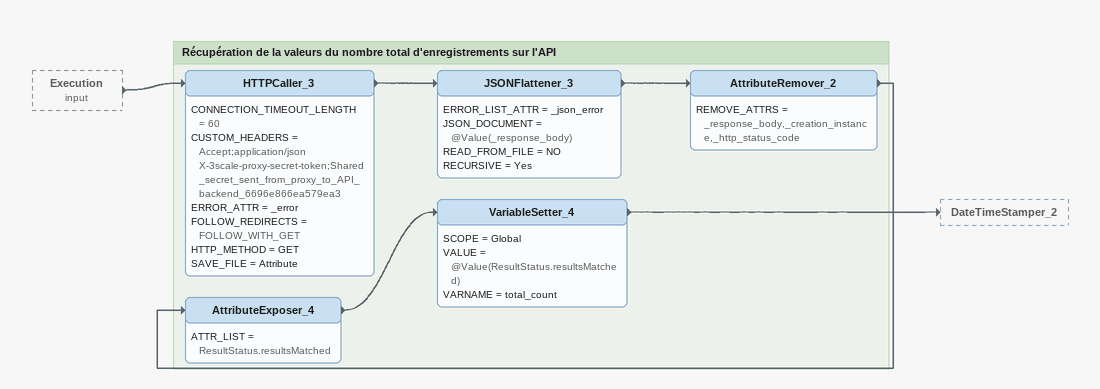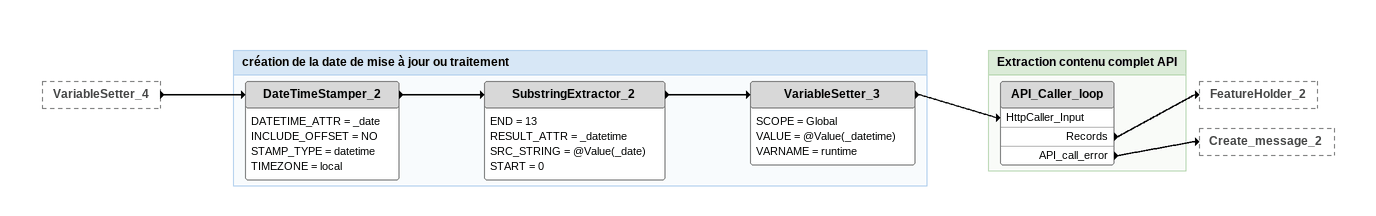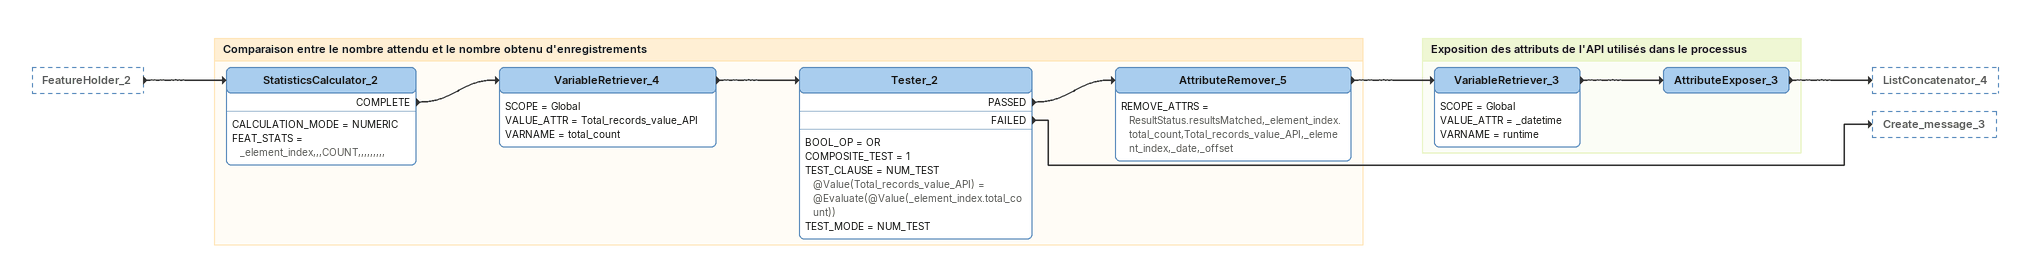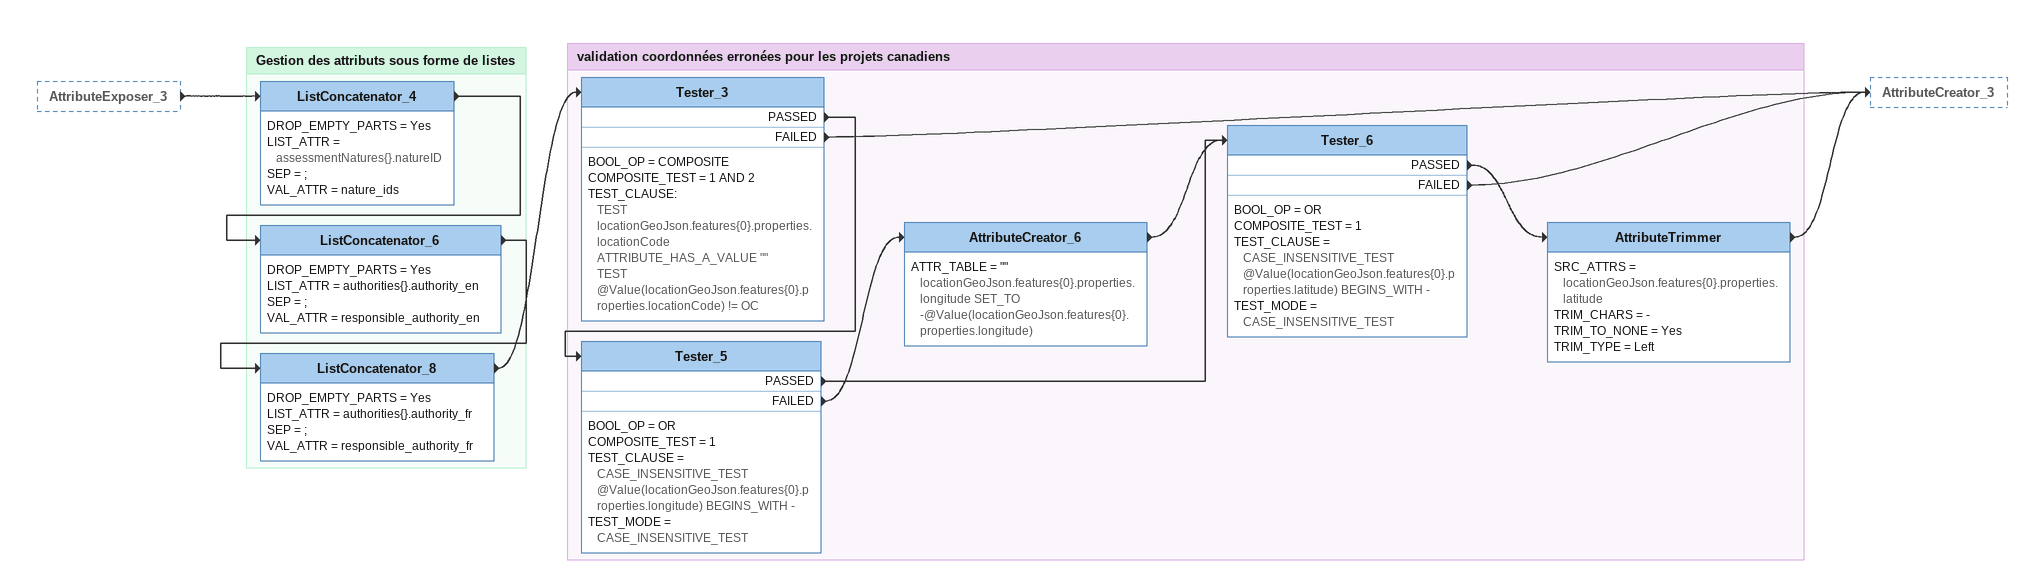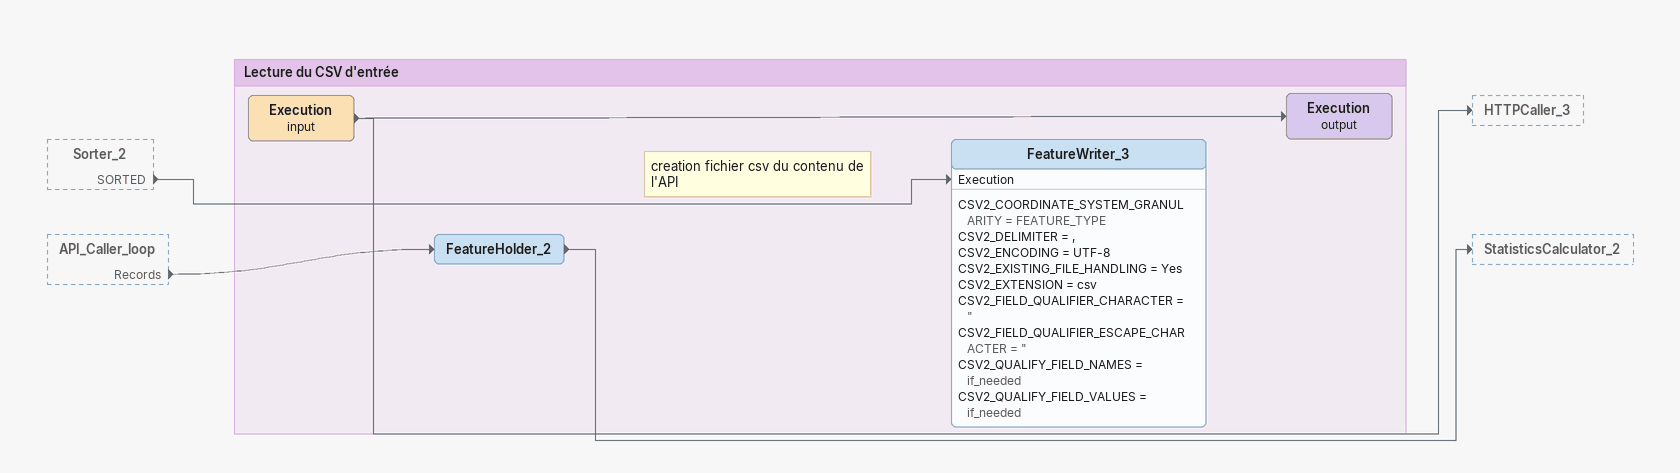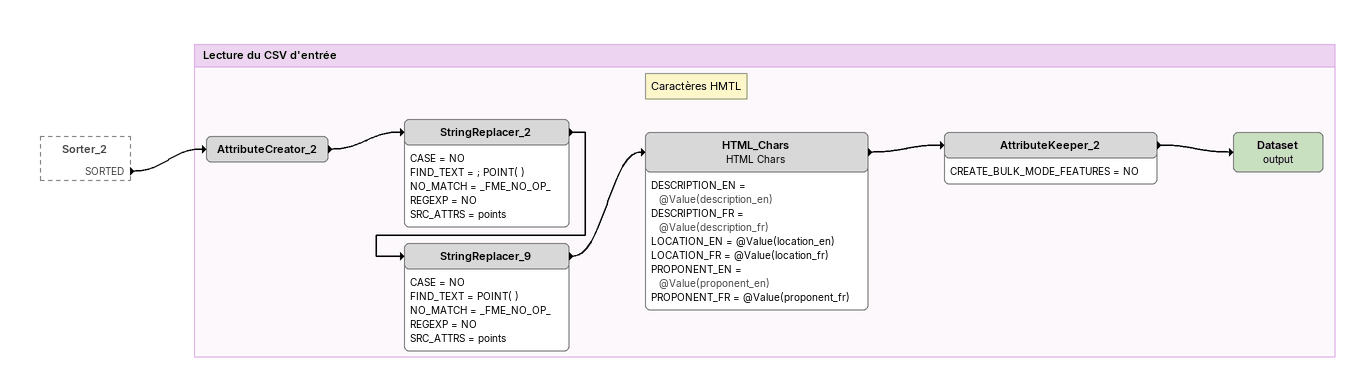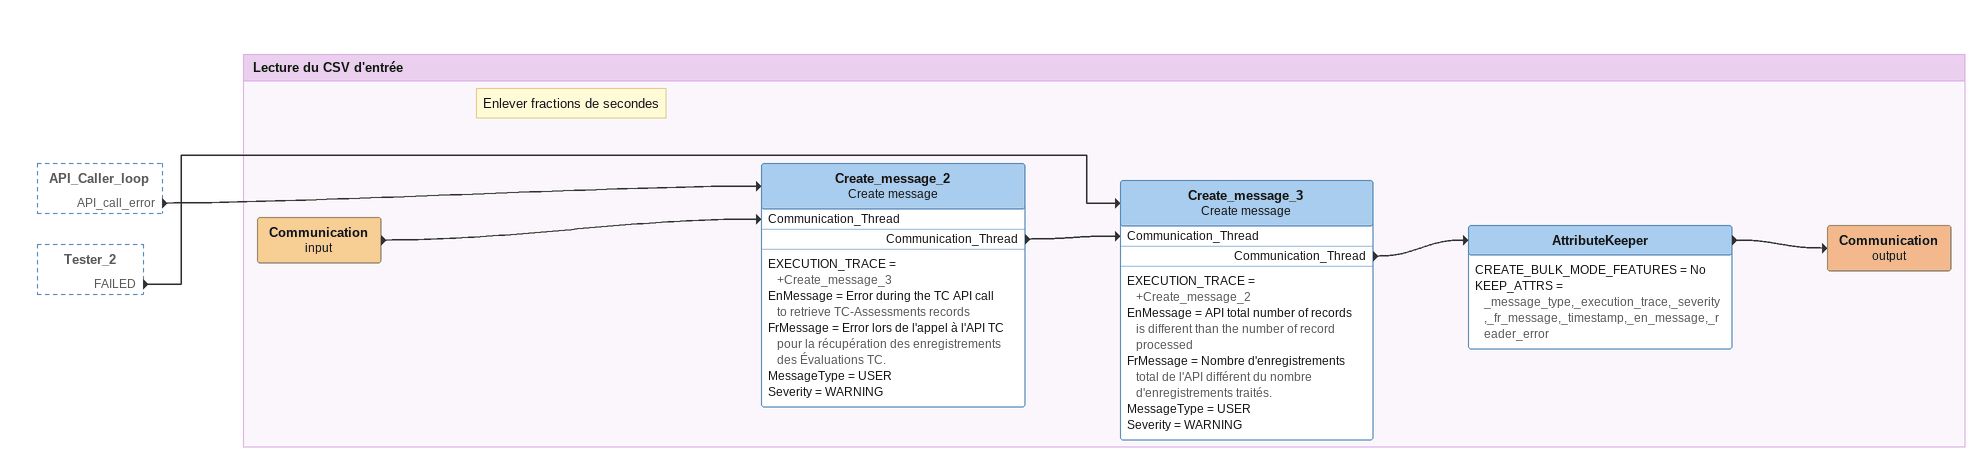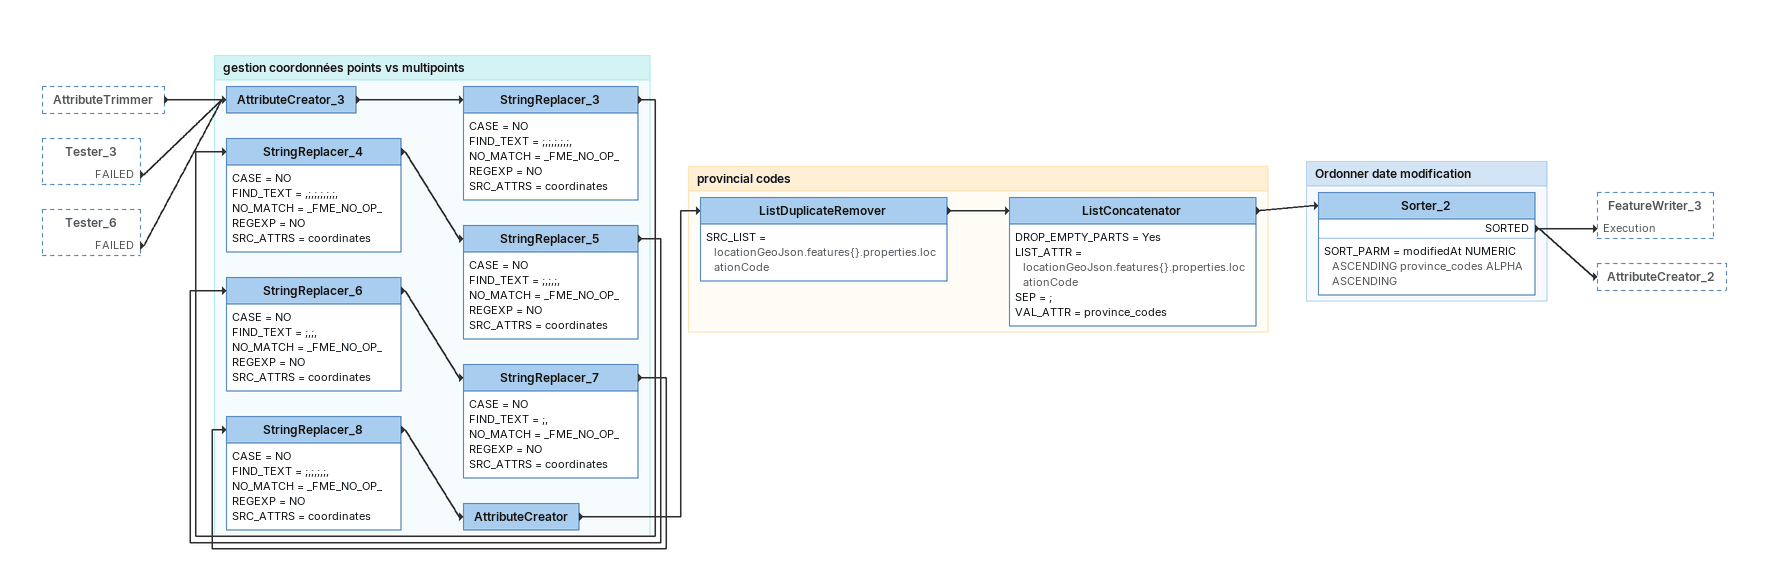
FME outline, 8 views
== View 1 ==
Execution (input) [outside]
    -> HTTPCaller_3

Bookmark: Récupération de la valeurs du nombre total d'enregistrements sur l'API
HTTPCaller_3
    CONNECTION_TIMEOUT_LENGTH = 60
    CUSTOM_HEADERS = Accept;application/json X-3scale-proxy-secret-token;Shared_secret_sent_from_proxy_to_API_backend_6696e866ea579ea3
    ERROR_ATTR = _error
    FOLLOW_REDIRECTS = FOLLOW_WITH_GET
    HTTP_METHOD = GET
    SAVE_FILE = Attribute
    -> JSONFlattener_3
JSONFlattener_3
    ERROR_LIST_ATTR = _json_error
    JSON_DOCUMENT = @Value(_response_body)
    READ_FROM_FILE = NO
    RECURSIVE = Yes
    -> AttributeRemover_2
AttributeRemover_2
    REMOVE_ATTRS = _response_body,_creation_instance,_http_status_code
    -> AttributeExposer_4
AttributeExposer_4
    ATTR_LIST = ResultStatus.resultsMatched
    -> VariableSetter_4
VariableSetter_4
    SCOPE = Global
    VALUE = @Value(ResultStatus.resultsMatched)
    VARNAME = total_count
    -> DateTimeStamper_2

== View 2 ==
VariableSetter_4 [outside]
    -> DateTimeStamper_2

Bookmark: création de la date de mise à jour ou traitement
DateTimeStamper_2
    DATETIME_ATTR = _date
    INCLUDE_OFFSET = NO
    STAMP_TYPE = datetime
    TIMEZONE = local
    -> SubstringExtractor_2
SubstringExtractor_2
    END = 13
    RESULT_ATTR = _datetime
    SRC_STRING = @Value(_date)
    START = 0
    -> VariableSetter_3
VariableSetter_3
    SCOPE = Global
    VALUE = @Value(_datetime)
    VARNAME = runtime
    -> API_Caller_loop [HttpCaller_Input]

Bookmark: Extraction contenu complet API
API_Caller_loop
    Records -> FeatureHolder_2
    API_call_error -> Create_message_2

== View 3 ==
FeatureHolder_2 [outside]
    -> StatisticsCalculator_2

Bookmark: Comparaison entre le nombre attendu et le nombre obtenu d'enregistrements
StatisticsCalculator_2
    CALCULATION_MODE = NUMERIC
    FEAT_STATS = _element_index,,,COUNT,,,,,,,,,
    COMPLETE -> VariableRetriever_4
VariableRetriever_4
    SCOPE = Global
    VALUE_ATTR = Total_records_value_API
    VARNAME = total_count
    -> Tester_2
Tester_2
    BOOL_OP = OR
    COMPOSITE_TEST = 1
    TEST_CLAUSE = NUM_TEST @Value(Total_records_value_API) = @Evaluate(@Value(_element_index.total_count))
    TEST_MODE = NUM_TEST
    PASSED -> AttributeRemover_5
    FAILED -> Create_message_3
AttributeRemover_5
    REMOVE_ATTRS = ResultStatus.resultsMatched,_element_index.total_count,Total_records_value_API,_element_index,_date,_offset
    -> VariableRetriever_3

Bookmark: Exposition des attributs de l'API utilisés dans le processus
VariableRetriever_3
    SCOPE = Global
    VALUE_ATTR = _datetime
    VARNAME = runtime
    -> AttributeExposer_3
AttributeExposer_3
    -> ListConcatenator_4

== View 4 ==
AttributeExposer_3 [outside]
    -> ListConcatenator_4

Bookmark: Gestion des attributs sous forme de listes
ListConcatenator_4
    DROP_EMPTY_PARTS = Yes
    LIST_ATTR = assessmentNatures{}.natureID
    SEP = ;
    VAL_ATTR = nature_ids
    -> ListConcatenator_6
ListConcatenator_6
    DROP_EMPTY_PARTS = Yes
    LIST_ATTR = authorities{}.authority_en
    SEP = ;
    VAL_ATTR = responsible_authority_en
    -> ListConcatenator_8
ListConcatenator_8
    DROP_EMPTY_PARTS = Yes
    LIST_ATTR = authorities{}.authority_fr
    SEP = ;
    VAL_ATTR = responsible_authority_fr
    -> Tester_3

Bookmark: validation coordonnées erronées pour les projets canadiens
Tester_3
    BOOL_OP = COMPOSITE
    COMPOSITE_TEST = 1 AND 2
    TEST_CLAUSE:
      TEST locationGeoJson.features{0}.properties.locationCode ATTRIBUTE_HAS_A_VALUE ""
      TEST @Value(locationGeoJson.features{0}.properties.locationCode) != OC
    PASSED -> Tester_5
    FAILED -> AttributeCreator_3
Tester_5
    BOOL_OP = OR
    COMPOSITE_TEST = 1
    TEST_CLAUSE = CASE_INSENSITIVE_TEST @Value(locationGeoJson.features{0}.properties.longitude) BEGINS_WITH -
    TEST_MODE = CASE_INSENSITIVE_TEST
    PASSED -> Tester_6
    FAILED -> AttributeCreator_6
AttributeCreator_6
    ATTR_TABLE = "" locationGeoJson.features{0}.properties.longitude SET_TO -@Value(locationGeoJson.features{0}.properties.longitude)
    -> Tester_6
Tester_6
    BOOL_OP = OR
    COMPOSITE_TEST = 1
    TEST_CLAUSE = CASE_INSENSITIVE_TEST @Value(locationGeoJson.features{0}.properties.latitude) BEGINS_WITH -
    TEST_MODE = CASE_INSENSITIVE_TEST
    PASSED -> AttributeTrimmer
    FAILED -> AttributeCreator_3
AttributeTrimmer
    SRC_ATTRS = locationGeoJson.features{0}.properties.latitude
    TRIM_CHARS = -
    TRIM_TO_NONE = Yes
    TRIM_TYPE = Left
    -> AttributeCreator_3

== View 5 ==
Sorter_2 [outside]
    SORTED -> FeatureWriter_3 [Execution]
API_Caller_loop [outside]
    Records -> FeatureHolder_2

Bookmark: Lecture du CSV d'entrée
Execution (input)
    -> Execution (output)
    -> HTTPCaller_3
Execution (output)
FeatureHolder_2
    -> StatisticsCalculator_2
Note: creation fichier csv du contenu de l'API
FeatureWriter_3
    CSV2_COORDINATE_SYSTEM_GRANULARITY = FEATURE_TYPE
    CSV2_DELIMITER = ,
    CSV2_ENCODING = UTF-8
    CSV2_EXISTING_FILE_HANDLING = Yes
    CSV2_EXTENSION = csv
    CSV2_FIELD_QUALIFIER_CHARACTER = "
    CSV2_FIELD_QUALIFIER_ESCAPE_CHARACTER = "
    CSV2_QUALIFY_FIELD_NAMES = if_needed
    CSV2_QUALIFY_FIELD_VALUES = if_needed

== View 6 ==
Sorter_2 [outside]
    SORTED -> AttributeCreator_2

Bookmark: Lecture du CSV d'entrée
AttributeCreator_2
    -> StringReplacer_2
StringReplacer_2
    CASE = NO
    FIND_TEXT = ; POINT( )
    NO_MATCH = _FME_NO_OP_
    REGEXP = NO
    SRC_ATTRS = points
    -> StringReplacer_9
StringReplacer_9
    CASE = NO
    FIND_TEXT = POINT( )
    NO_MATCH = _FME_NO_OP_
    REGEXP = NO
    SRC_ATTRS = points
    -> HTML_Chars
Note: Caractères HMTL
HTML_Chars: HTML Chars
    DESCRIPTION_EN = @Value(description_en)
    DESCRIPTION_FR = @Value(description_fr)
    LOCATION_EN = @Value(location_en)
    LOCATION_FR = @Value(location_fr)
    PROPONENT_EN = @Value(proponent_en)
    PROPONENT_FR = @Value(proponent_fr)
    -> AttributeKeeper_2
AttributeKeeper_2
    CREATE_BULK_MODE_FEATURES = NO
    -> Dataset (output)
Dataset (output)

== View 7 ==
API_Caller_loop [outside]
    API_call_error -> Create_message_2
Tester_2 [outside]
    FAILED -> Create_message_3

Bookmark: Lecture du CSV d'entrée
Communication (input)
    -> Create_message_2 [Communication_Thread]
Note: Enlever fractions de secondes
Create_message_2: Create message
    EXECUTION_TRACE = +Create_message_3
    EnMessage = Error during the TC API call to retrieve TC-Assessments records
    FrMessage = Error lors de l'appel à l'API TC pour la récupération des enregistrements des Évaluations TC.
    MessageType = USER
    Severity = WARNING
    Communication_Thread -> Create_message_3 [Communication_Thread]
Create_message_3: Create message
    EXECUTION_TRACE = +Create_message_2
    EnMessage = API total number of records is different than the number of record processed
    FrMessage = Nombre d'enregistrements total de l'API différent du nombre d'enregistrements traités.
    MessageType = USER
    Severity = WARNING
    Communication_Thread -> AttributeKeeper
AttributeKeeper
    CREATE_BULK_MODE_FEATURES = No
    KEEP_ATTRS = _message_type,_execution_trace,_severity,_fr_message,_timestamp,_en_message,_reader_error
    -> Communication (output)
Communication (output)

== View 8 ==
AttributeTrimmer [outside]
    -> AttributeCreator_3
Tester_3 [outside]
    FAILED -> AttributeCreator_3
Tester_6 [outside]
    FAILED -> AttributeCreator_3

Bookmark: gestion coordonnées points vs multipoints
AttributeCreator_3
    -> StringReplacer_3
StringReplacer_3
    CASE = NO
    FIND_TEXT = ;,;,;,;,;,
    NO_MATCH = _FME_NO_OP_
    REGEXP = NO
    SRC_ATTRS = coordinates
    -> StringReplacer_4
StringReplacer_4
    CASE = NO
    FIND_TEXT = ,;,;,;,;,;,
    NO_MATCH = _FME_NO_OP_
    REGEXP = NO
    SRC_ATTRS = coordinates
    -> StringReplacer_5
StringReplacer_5
    CASE = NO
    FIND_TEXT = ;,;,;,
    NO_MATCH = _FME_NO_OP_
    REGEXP = NO
    SRC_ATTRS = coordinates
    -> StringReplacer_6
StringReplacer_6
    CASE = NO
    FIND_TEXT = ;,;,
    NO_MATCH = _FME_NO_OP_
    REGEXP = NO
    SRC_ATTRS = coordinates
    -> StringReplacer_7
StringReplacer_7
    CASE = NO
    FIND_TEXT = ;,
    NO_MATCH = _FME_NO_OP_
    REGEXP = NO
    SRC_ATTRS = coordinates
    -> StringReplacer_8
StringReplacer_8
    CASE = NO
    FIND_TEXT = ;,;,;,;,
    NO_MATCH = _FME_NO_OP_
    REGEXP = NO
    SRC_ATTRS = coordinates
    -> AttributeCreator
AttributeCreator
    -> ListDuplicateRemover

Bookmark: provincial codes
ListDuplicateRemover
    SRC_LIST = locationGeoJson.features{}.properties.locationCode
    -> ListConcatenator
ListConcatenator
    DROP_EMPTY_PARTS = Yes
    LIST_ATTR = locationGeoJson.features{}.properties.locationCode
    SEP = ;
    VAL_ATTR = province_codes
    -> Sorter_2

Bookmark: Ordonner date modification
Sorter_2
    SORT_PARM = modifiedAt NUMERIC ASCENDING province_codes ALPHA ASCENDING
    SORTED -> FeatureWriter_3 [Execution]
    SORTED -> AttributeCreator_2
